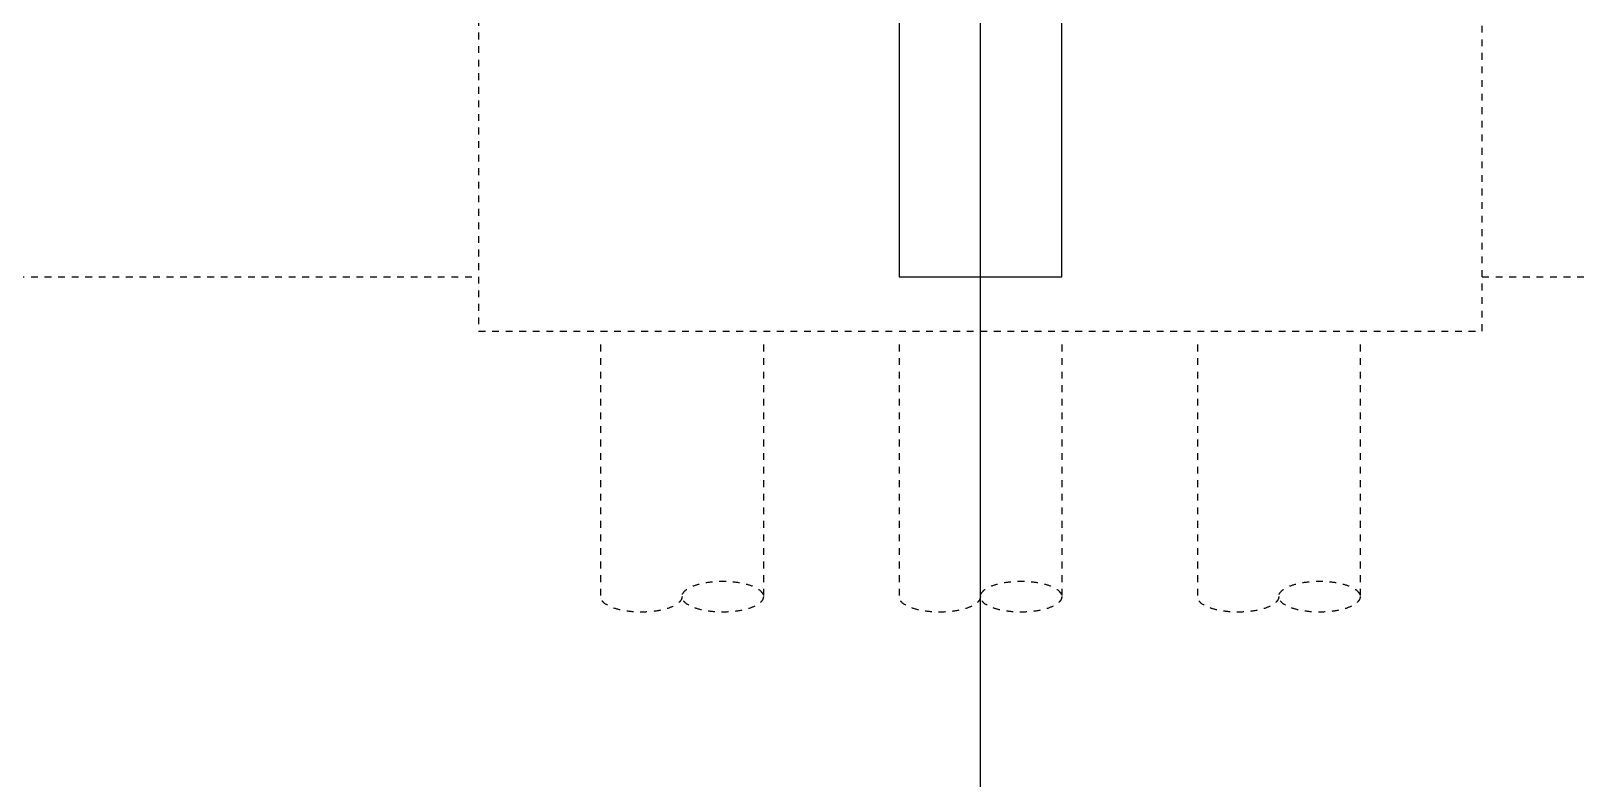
# Model space of a CAD drawing. Header units: millimetres. Extents: x -32710 to 654186, y -254124 to 420220.
# Drawn here: x 235700 to 241414, y 379949 to 382706 of the extents above; entities that cross this region are included whole.
import ezdxf

# ---------------------------------------------------------------- set-up
doc = ezdxf.new("R2010")
doc.units = ezdxf.units.MM
doc.header["$LTSCALE"] = 1000
doc.linetypes.add('TPH12-SEC-@E$0$CENTERK5', pattern=[6.916, 6.667, -0.083, 0.083, -0.083])
doc.linetypes.add('TPH12-SEC-@E$0$DOTK1', pattern=[0.1, 0.05, -0.05])
for name, color, linetype in [('TPH12-SEC-@E$0$H-SIN', 252, 'TPH12-SEC-@E$0$CENTERK5'), ('TPH12-SEC-@E$0$KABE1', 252, 'Continuous'), ('TPH12-SEC-@E$0$SUGATAD', 252, 'TPH12-SEC-@E$0$DOTK1')]:
    doc.layers.add(name, color=color, linetype=linetype)

# ---------------------------------------------------------------- blocks, each defined once
blk = doc.blocks.new('TPH12-SEC-@E')
at = {"layer": 'TPH12-SEC-@E$0$H-SIN'}
blk.add_line((239200, 377500), (239200, 414000), dxfattribs=at)
at = {"layer": 'TPH12-SEC-@E$0$KABE1'}
blk.add_lwpolyline([(238900, 381800), (239500, 381800), (239500, 383000), (238900, 383000)], close=True, dxfattribs=at)
at = {"layer": 'TPH12-SEC-@E$0$SUGATAD', "ltscale": 0.5}
for p, q in [((231550, 381800), (237350, 381800)), ((241050, 381800), (246850, 381800)), ((237800, 381550), (237800, 380621)), ((238400, 381550), (238400, 380621)), ((238900, 381550), (238900, 380621)), ((239500, 381550), (239500, 380621)), ((240000, 381550), (240000, 380621)), ((240600, 381550), (240600, 380621))]:
    blk.add_line(p, q, dxfattribs=at)
blk.add_lwpolyline([(238900, 383000), (237350, 383000), (237350, 381600), (241050, 381600), (241050, 383000), (239500, 383000)], dxfattribs=at)
for centre in [(238250, 380621), (239350, 380621), (240450, 380621)]:
    blk.add_ellipse(centre, major_axis=(150, 0), ratio=0.379792, dxfattribs=at)
at = {"layer": 'TPH12-SEC-@E$0$SUGATAD', "ltscale": 0.5, "extrusion": (0, 0, -1)}
for centre in [(237950, 380621), (239050, 380621), (240150, 380621)]:
    blk.add_ellipse(centre, major_axis=(-150, 0), ratio=0.379792, start_param=3.141593, end_param=6.283185, dxfattribs=at)

msp = doc.modelspace()

# ---------------------------------------------------------------- block references
msp.add_blockref('TPH12-SEC-@E', (0, 0))

doc.saveas('drawing.dxf')
